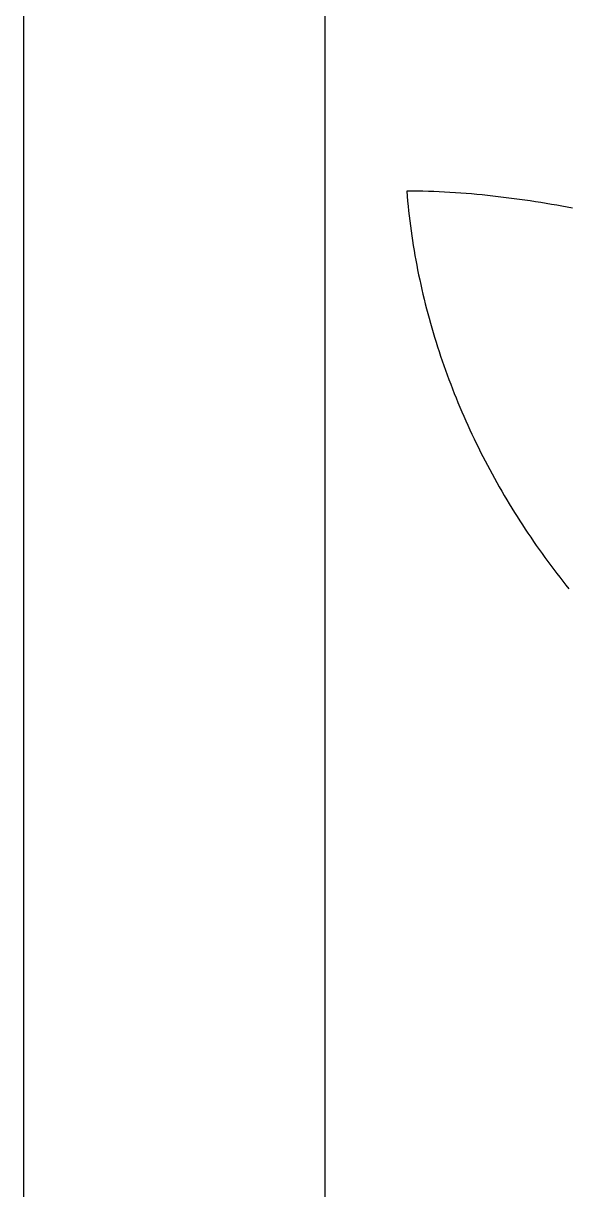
# Model space of a CAD drawing. Header units: millimetres. Extents: x 56222 to 3066687, y -650199 to -121287.
# Drawn here: x 140523.925 to 140525.73, y -185758.32 to -185754.45 of the extents above; entities that cross this region are included whole.
import ezdxf

# ---------------------------------------------------------------- set-up
doc = ezdxf.new("R2010")
doc.units = ezdxf.units.MM
doc.header["$MEASUREMENT"] = 0
doc.layers.add('$TD_AUDIT_GENERATED_(A0BDF17)', color=32, linetype='Continuous', lineweight=30)

msp = doc.modelspace()

# ---------------------------------------------------------------- linework, layer by layer
at = {"layer": '$TD_AUDIT_GENERATED_(A0BDF17)', "linetype": 'Continuous', "lineweight": 25, "ltscale": 2}
for p, q in [((140523.9246, -185738.3706), (140523.9246, -185768.2909)), ((140524.9246, -185753.2029), (140524.9246, -185759.6967)), ((140525.196, -185755.0067), (140525.1973, -185755.0232)), ((140525.214, -185755.0068), (140525.196, -185755.0067)), ((140525.1973, -185755.0232), (140525.1988, -185755.0397)), ((140525.232, -185755.007), (140525.214, -185755.0068)), ((140525.25, -185755.0074), (140525.232, -185755.007)), ((140525.268, -185755.0078), (140525.25, -185755.0074)), ((140525.2859, -185755.0085), (140525.268, -185755.0078)), ((140525.3039, -185755.0092), (140525.2859, -185755.0085)), ((140525.3218, -185755.0101), (140525.3039, -185755.0092)), ((140525.3396, -185755.0111), (140525.3218, -185755.0101)), ((140525.3575, -185755.0122), (140525.3396, -185755.0111)), ((140525.3754, -185755.0135), (140525.3575, -185755.0122)), ((140525.3932, -185755.0148), (140525.3754, -185755.0135)), ((140525.411, -185755.0163), (140525.3932, -185755.0148)), ((140525.4288, -185755.0179), (140525.411, -185755.0163)), ((140525.4465, -185755.0196), (140525.4288, -185755.0179)), ((140525.4643, -185755.0214), (140525.4465, -185755.0196)), ((140525.482, -185755.0233), (140525.4643, -185755.0214)), ((140525.4997, -185755.0254), (140525.482, -185755.0233)), ((140525.5174, -185755.0275), (140525.4997, -185755.0254)), ((140525.5351, -185755.0297), (140525.5174, -185755.0275)), ((140525.5527, -185755.032), (140525.5351, -185755.0297)), ((140525.1988, -185755.0397), (140525.2005, -185755.0562)), ((140525.2005, -185755.0562), (140525.2022, -185755.0727)), ((140525.5704, -185755.0344), (140525.5527, -185755.032)), ((140525.588, -185755.0369), (140525.5704, -185755.0344)), ((140525.6056, -185755.0395), (140525.588, -185755.0369)), ((140525.6232, -185755.0422), (140525.6056, -185755.0395)), ((140525.6408, -185755.0449), (140525.6232, -185755.0422)), ((140525.6584, -185755.0478), (140525.6408, -185755.0449)), ((140525.6759, -185755.0507), (140525.6584, -185755.0478)), ((140525.6935, -185755.0537), (140525.6759, -185755.0507)), ((140525.711, -185755.0567), (140525.6935, -185755.0537)), ((140525.7286, -185755.0599), (140525.711, -185755.0567)), ((140525.7461, -185755.0631), (140525.7286, -185755.0599)), ((140525.2022, -185755.0727), (140525.2041, -185755.0891)), ((140525.2041, -185755.0891), (140525.206, -185755.1056)), ((140525.206, -185755.1056), (140525.2081, -185755.122)), ((140525.2081, -185755.122), (140525.2104, -185755.1383)), ((140525.2104, -185755.1383), (140525.2127, -185755.1547)), ((140525.2127, -185755.1547), (140525.2152, -185755.171)), ((140525.2152, -185755.171), (140525.2178, -185755.1873)), ((140525.2178, -185755.1873), (140525.2205, -185755.2036)), ((140525.2205, -185755.2036), (140525.2233, -185755.2199)), ((140525.2233, -185755.2199), (140525.2262, -185755.2361)), ((140525.2262, -185755.2361), (140525.2292, -185755.2523)), ((140525.2292, -185755.2523), (140525.2324, -185755.2685)), ((140525.2324, -185755.2685), (140525.2357, -185755.2846)), ((140525.2357, -185755.2846), (140525.2391, -185755.3008)), ((140525.2391, -185755.3008), (140525.2426, -185755.3169)), ((140525.2426, -185755.3169), (140525.2462, -185755.3329)), ((140525.2462, -185755.3329), (140525.2499, -185755.349)), ((140525.2499, -185755.349), (140525.2538, -185755.365)), ((140525.2538, -185755.365), (140525.2578, -185755.381)), ((140525.2578, -185755.381), (140525.2618, -185755.3969)), ((140525.2618, -185755.3969), (140525.266, -185755.4128)), ((140525.266, -185755.4128), (140525.2703, -185755.4287)), ((140525.2703, -185755.4287), (140525.2747, -185755.4445)), ((140525.2747, -185755.4445), (140525.2792, -185755.4604)), ((140525.2792, -185755.4604), (140525.2839, -185755.4761)), ((140525.2839, -185755.4761), (140525.2886, -185755.4919)), ((140525.2886, -185755.4919), (140525.2934, -185755.5076)), ((140525.2934, -185755.5076), (140525.2984, -185755.5233)), ((140525.2984, -185755.5233), (140525.3034, -185755.5389)), ((140525.3034, -185755.5389), (140525.3086, -185755.5545)), ((140525.3086, -185755.5545), (140525.3139, -185755.5701)), ((140525.3139, -185755.5701), (140525.3193, -185755.5856)), ((140525.3193, -185755.5856), (140525.3248, -185755.6011)), ((140525.3248, -185755.6011), (140525.3304, -185755.6165)), ((140525.3304, -185755.6165), (140525.3361, -185755.632)), ((140525.3361, -185755.632), (140525.3419, -185755.6473)), ((140525.3419, -185755.6473), (140525.3478, -185755.6626)), ((140525.3478, -185755.6626), (140525.3538, -185755.6779)), ((140525.3538, -185755.6779), (140525.3599, -185755.6932)), ((140525.3599, -185755.6932), (140525.3661, -185755.7084)), ((140525.3661, -185755.7084), (140525.3724, -185755.7235)), ((140525.3724, -185755.7235), (140525.3788, -185755.7387)), ((140525.3788, -185755.7387), (140525.3854, -185755.7537)), ((140525.3854, -185755.7537), (140525.392, -185755.7687)), ((140525.392, -185755.7687), (140525.3987, -185755.7837)), ((140525.3987, -185755.7837), (140525.4055, -185755.7987)), ((140525.4055, -185755.7987), (140525.4125, -185755.8135)), ((140525.4125, -185755.8135), (140525.4195, -185755.8284)), ((140525.4195, -185755.8284), (140525.4266, -185755.8432)), ((140525.4266, -185755.8432), (140525.4338, -185755.8579)), ((140525.4338, -185755.8579), (140525.4411, -185755.8726)), ((140525.4411, -185755.8726), (140525.4486, -185755.8873)), ((140525.4486, -185755.8873), (140525.4561, -185755.9019)), ((140525.4561, -185755.9019), (140525.4637, -185755.9164)), ((140525.4637, -185755.9164), (140525.4714, -185755.9309)), ((140525.4714, -185755.9309), (140525.4792, -185755.9453)), ((140525.4792, -185755.9453), (140525.4871, -185755.9597)), ((140525.4871, -185755.9597), (140525.4951, -185755.9741)), ((140525.4951, -185755.9741), (140525.5031, -185755.9884)), ((140525.5031, -185755.9884), (140525.5113, -185756.0026)), ((140525.5113, -185756.0026), (140525.5196, -185756.0168)), ((140525.5196, -185756.0168), (140525.5279, -185756.0309)), ((140525.5279, -185756.0309), (140525.5364, -185756.0449)), ((140525.5364, -185756.0449), (140525.5449, -185756.059)), ((140525.5449, -185756.059), (140525.5536, -185756.0729)), ((140525.5536, -185756.0729), (140525.5623, -185756.0868)), ((140525.5623, -185756.0868), (140525.5711, -185756.1006)), ((140525.5711, -185756.1006), (140525.58, -185756.1144)), ((140525.58, -185756.1144), (140525.589, -185756.1281)), ((140525.589, -185756.1281), (140525.5981, -185756.1418)), ((140525.5981, -185756.1418), (140525.6073, -185756.1554)), ((140525.6073, -185756.1554), (140525.6165, -185756.1689)), ((140525.6165, -185756.1689), (140525.6259, -185756.1824)), ((140525.6259, -185756.1824), (140525.6353, -185756.1958)), ((140525.6353, -185756.1958), (140525.6448, -185756.2092)), ((140525.6448, -185756.2092), (140525.6544, -185756.2225)), ((140525.6544, -185756.2225), (140525.6641, -185756.2357)), ((140525.6641, -185756.2357), (140525.6739, -185756.2489)), ((140525.6739, -185756.2489), (140525.6838, -185756.262)), ((140525.6838, -185756.262), (140525.6937, -185756.275)), ((140525.6937, -185756.275), (140525.7037, -185756.288)), ((140525.7037, -185756.288), (140525.7139, -185756.3009)), ((140525.7139, -185756.3009), (140525.724, -185756.3137)), ((140525.724, -185756.3137), (140525.7343, -185756.3265))]:
    msp.add_line(p, q, dxfattribs=at)

doc.saveas('drawing.dxf')
